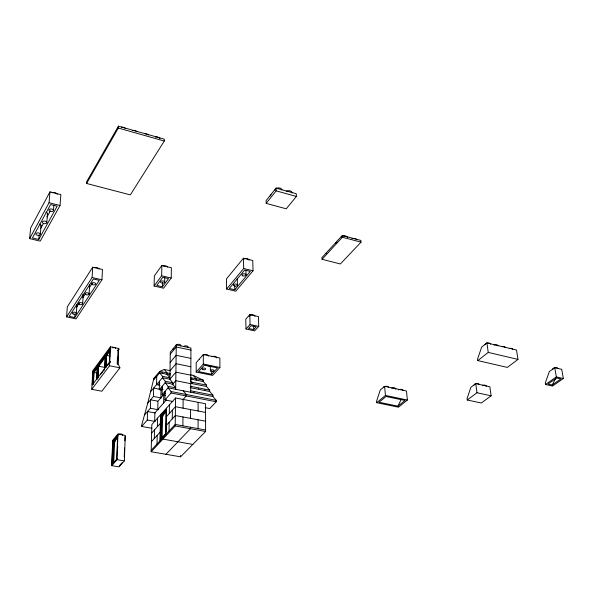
<?xml version="1.0" encoding="UTF-8"?>
<svg xmlns="http://www.w3.org/2000/svg" width="593" height="593" viewBox="0 0 593 593"><rect width="100%" height="100%" fill="white"/><g stroke="black" fill="none" stroke-linecap="round" stroke-linejoin="round"><path stroke-width="0.89" d="M198.069 428.628L198.092 419.785M198.106 411.016L198.129 402.321M196.172 380.143L196.179 378.771L193.155 375.325L190.449 374.776M196.172 372.063L196.201 362.634L203.303 354.532L219.847 358.009L219.929 367.475L212.65 375.413L196.172 372.063L203.31 364.035L203.303 354.532M190.494 427.234L190.486 428.724L165.951 454.297M190.546 418.376L190.598 409.585M190.701 392.232L190.953 348.039L176.269 344.933L170.295 352.153L169.865 379.209L172.771 382.781L172.748 384.205L175.706 387.859L168.145 386.369L165.239 382.722L165.269 381.299L162.415 377.726L162.445 376.318L159.65 372.819L159.68 371.426L164.246 369.483L170.569 370.758M191.954 383.604L191.962 382.203L190.753 380.802M182.881 425.841L182.963 416.961M183.052 408.154L183.133 399.423M180.591 456.818L205.608 431.489L205.563 403.751L175.572 397.97L151.823 424.588L151.163 451.747L180.591 456.818L180.606 455.38M172.237 418.925L172.37 410.134M151.163 451.747L175.202 425.93L175.572 397.97M175.684 389.297L176.269 344.933M171.221 278.043L171.384 267.777L161.852 265.501L154.358 275.819L154.106 286.026L163.594 288.213L171.221 278.043L161.637 275.789L154.106 286.026M169.027 431.104L169.168 422.275M169.309 413.514L169.45 404.826M172.919 401.498L164.928 399.971L171.051 393.003L171.073 391.543L168.115 387.815L168.145 386.369M165.981 434.387L166.44 408.206M166.188 431.674L166.337 423.372M165.417 395.412L162.082 394.768L162.252 386.213M161.355 438.701L161.807 415.767L166.559 410.452M164.676 282.112A2.053 1.112 1.4 0 0 161.63 281.06A2.053 1.112 1.4 0 0 161.555 282.987A2.053 1.112 1.4 0 0 164.676 282.112L164.758 277.843M162.104 438.835L162.549 415.901L166.122 411.92M162.964 437.641L162.934 439.109L192.836 444.409M163.616 402.995L163.779 394.515L157.946 401.216L157.768 409.644M164.928 399.971L165.084 391.306M164.276 141.045L164.313 139.155L118.415 126.139L86.719 181.636L86.608 183.482L130.341 194.889L164.276 141.045L118.326 128.036L86.608 183.482M161.637 275.789L161.852 265.501M161.77 390.15L159.295 389.668L159.473 381.21M162.452 286.775L168.538 278.621L162.793 277.279L156.752 285.455L162.452 286.775L162.541 282.52M159.977 440.851L160.503 414.855M160.844 397.881L161.014 389.497M160.785 415.241L160.288 439.806L165.692 433.98L166.122 409.259L160.785 415.241L161.526 415.382L166.277 410.067M161.059 439.028L161.526 415.382M154.291 438.509L154.491 429.91M154.691 421.378L154.884 412.913L166.507 399.719M156.737 376.296L156.552 384.657L160.103 385.354M157.019 444.038L157.212 435.329M157.397 426.693L157.582 418.132M151.978 428.302L141.668 426.441L141.705 425.033L147.753 403.136L153.461 396.465L153.661 388.067L161.429 389.579M147.753 403.136L153.898 378.356L159.68 371.426L170.584 373.62M144.707 414.796L150.377 408.258L150.592 399.815L157.671 401.165M141.668 426.441L147.301 420.022L147.531 411.542L155.292 412.987M124.241 456.921L124.567 448.004M124.834 440.873L124.997 436.411M124.352 460.909L125.293 435.403L117.97 434.106L112.722 440.273L111.632 465.646L118.993 466.861L124.352 460.909L116.932 459.664L111.632 465.646M116.695 459.249L117.673 435.121L112.952 440.666L111.929 464.638L116.695 459.249L117.436 459.375M116.932 459.664L117.97 434.106M117.607 448.871L117.718 446.166M117.814 435.944L113.678 440.792L112.663 464.764L113.908 441.185L117.51 436.967M117.451 357.505L117.184 363.754L118.044 363.924L118.6 350.537L117.748 350.359M117.77 363.539L118.037 357.179M113.737 462.792L114.642 441.311L117.644 437.797M118.941 349.344L118.978 348.558L110.424 346.794L92.767 370.758L91.767 389.305L101.84 391.217L119.912 367.838L118.318 364.31L117.458 364.139L118.089 349.166L118.941 349.344L117.859 350.782M110.046 348.773L105.517 354.903L104.879 368.246L109.431 362.197L110.046 348.773L110.906 348.951M91.767 389.305L109.549 365.77L110.424 346.794M105.213 367.519L105.302 365.711M105.517 367.037L105.606 365.258M105.858 359.929L106.028 356.371M105.776 367.527L106.369 355.081L110.602 349.366L109.742 349.188M106.073 367.23L106.636 355.452L110.068 350.811M118.326 128.036L118.415 126.139M104.412 370.076L104.546 367.393L98.66 366.222L98.067 377.874M97.778 378.164L98.408 365.844L105.524 356.223M101.937 279.777L102.47 269.489L92.693 267.213L67.298 306.877L66.609 316.87L76.03 318.886L101.937 279.777L92.108 277.524L66.609 316.87M96.889 378.883L97.571 365.673L105.22 355.311L104.576 368.646L96.889 378.883L97.734 379.046M97.511 372.775L97.608 370.981M97.578 376.792L97.897 370.632M92.975 371.9L92.263 385.035L96.592 379.268L97.282 366.066L92.975 371.9L93.805 372.07L97.586 366.963M93.153 384.316L93.805 372.07M93.435 384.034L94.05 372.448L97.793 367.401M89.12 293.891L89.61 285.403M92.108 277.524L92.693 267.213M82.672 303.69L83.183 295.27M74.762 317.551L99.298 280.356L93.405 279.006L69.107 316.343L74.762 317.551L74.977 314.223M76.386 313.245L76.92 304.891M60.034 205.497L60.864 194.623L49.96 191.843L30.621 227.979L29.65 238.616L40.228 241.129L60.034 205.497L49.063 202.739L29.65 238.616M53.437 210.604A2.29 1.327 5.9 0 0 50.272 209.01A2.29 1.327 5.9 0 0 49.812 211.264A2.29 1.327 5.9 0 0 53.437 210.604L53.874 205.178M46.78 222.679A2.261 1.29 5.9 0 0 43.645 221.13A2.261 1.29 5.9 0 0 43.207 223.324A2.261 1.29 5.9 0 0 46.78 222.679L47.522 213.71M49.063 202.739L49.96 191.843M38.753 239.483L57.158 206.186L50.59 204.541L32.393 237.978L38.753 239.483L39.131 235.05M40.309 234.413A2.231 1.253 5.9 0 0 37.203 232.908A2.231 1.253 5.9 0 0 36.796 235.043A2.231 1.253 5.9 0 0 40.309 234.413L41.073 225.518M397.925 406.168L405.034 400.46L386.028 396.487L379.038 402.276L397.925 406.168L401.105 399.541M552.194 384.998L560.859 378.949L556.657 377.978L548.014 384.042L552.194 384.998L556.064 377.741M40.828 228.223L43.445 223.442M46.943 217.06L50.442 210.678M76.304 307.7L79.292 303.112M82.79 297.76L85.281 293.943M89.276 287.827L92.271 283.239M98.66 366.222L105.191 357.401M100.795 374.242L104.627 369.157M107.555 365.258L110.024 361.982M276.034 188.122L266.087 200.671L266.183 203.384L286.226 208.803L296.404 196.446L296.27 193.726L276.034 188.122L276.145 190.85L266.183 203.384M243.456 258.207L226.482 278.873L226.608 289.028L235.784 291.193L253.041 270.808L252.766 260.52L243.456 258.207L243.679 268.518L226.608 289.028M170.265 354.206L176.24 347.001L190.946 350.1M153.861 379.735L159.65 372.819L170.562 375.006M170.132 362.471L176.128 355.318L190.894 358.387M234.791 289.762L250.29 271.394L244.679 270.03L229.283 288.465L234.791 289.762L234.724 285.537M150.807 391.447L162.415 377.726L169.865 379.209L175.913 372.167L190.798 375.169M158.613 384.257L159.791 382.87M169.998 370.803L176.025 363.709L190.85 366.748M159.295 389.668L165.239 382.722L172.748 384.205M162.564 387.881L161.378 389.267L163.164 389.616M162.082 394.768L168.115 387.815L212.924 396.591L216.215 400.334L216.23 401.78L209.737 408.547L205.237 407.68M172.155 384.879L175.795 380.691L190.746 383.671M164.187 394.367L165.395 392.981M113.686 463.118L117.362 459.019M112.959 463.733L117.199 458.96M249.831 314.631L245.776 319.175L245.991 328.974L254.612 330.894L258.726 326.417L258.452 316.603L249.831 314.631L250.068 324.467L245.991 328.974M119.282 465.853L122.299 462.503M151.615 433.09L160.325 423.454M166.285 416.864L175.454 406.716L205.578 412.431M182.866 399.719L186.269 395.961L186.284 394.508L183.215 390.772M211.731 374.294L217.542 367.934L204.259 365.192L198.536 371.603L211.731 374.294L211.716 370.81M253.708 329.619L256.176 326.928L250.98 325.765L248.534 328.463L253.708 329.619L253.619 325.994M151.408 441.659L160.154 432.119M166.136 425.589L175.343 415.537L205.593 421.178M342.265 235.465L321.962 257.57L322.073 259.297L340.345 263.967L361.026 242.174L360.878 240.424L342.265 235.465L342.391 237.222L322.073 259.297M165.684 434.358L162.082 438.242L165.721 434.365M151.2 450.302L175.224 424.432L205.601 430.007M161.956 438.22L165.558 434.35M153.898 378.356L155.966 376.577M384.62 386.339L380.261 390.009L376.577 401.172L376.711 402.691L398.489 407.169L407.376 400.038L406.479 390.987L384.62 386.339L385.435 395.449L376.711 402.691M486.897 342.939L481.672 347.09L477.58 359.017L477.795 360.588L507.319 367.408L517.985 359.402L516.518 350.011L486.897 342.939L488.239 352.405L477.795 360.588M475.764 383.641L470.909 387.325L467.069 398.489L467.262 400.001L481.308 403.01L491.123 395.82L489.855 386.762L475.764 383.641L476.98 392.736L467.262 400.001M554.744 367.682L549.348 371.529L545.286 382.945L545.545 384.479L552.506 386.058L563.35 378.512L561.727 369.328L554.744 367.682L556.338 376.889L545.545 384.479M112.952 440.666L113.678 440.792M113.908 441.185L115.368 441.437M147.301 420.022L155.099 421.453M175.202 425.93L205.608 431.489M161.807 415.767L163.29 416.041M150.377 408.258L158.375 409.756M153.461 396.465L161.259 397.962M171.051 393.003L216.23 401.78M94.05 372.448L96.555 372.938M171.073 391.543L216.215 400.334M165.269 381.299L172.771 382.781M190.286 386.251L209.67 390.09L209.677 391.499L212.917 395.168L212.924 396.591M190.279 387.666L209.677 391.499M190.709 390.802L212.917 395.168M109.549 365.77L119.912 367.838M162.445 376.318L169.887 377.8L167.026 374.302L167.056 372.908L164.246 369.483M191.962 382.203L206.49 385.109L206.49 386.495L209.67 390.09M190.753 383.367L206.49 386.495M97.571 365.673L98.408 365.844M190.879 377.704L203.362 380.217L203.362 381.588L206.49 385.109M109.46 361.396L110.328 361.574M109.431 362.197L110.291 362.367M190.746 379.06L203.362 381.588M105.517 354.903L106.369 355.081M106.636 355.452L110.039 356.141M205.563 365.184L210.819 366.274M203.31 364.035L219.929 367.475M385.435 395.449L407.376 400.038M476.98 392.736L491.123 395.82M250.068 324.467L258.726 326.417M556.338 376.889L563.35 378.512M488.239 352.405L517.985 359.402M243.679 268.518L253.041 270.808M342.391 237.222L361.026 242.174M276.145 190.85L296.404 196.446M193.155 375.325L203.362 380.217M245.939 270.46L246.036 274.737M237.311 278.362L237.43 285.159A2.031 1.097 -0.9 0 1 234.265 286.019A2.031 1.097 -0.9 0 1 234.524 284.114A2.031 1.097 -0.9 0 1 237.43 285.159M210.337 366.215L210.352 370.588M118.066 435.04A2.335 1.001 1.4 0 1 120.764 433.92A2.335 1.001 1.4 0 1 122.38 435.447M191.161 378.638A2.35 1.112 0.1 0 1 191.962 378.727M161.978 372.775A2.379 1.134 0.8 0 1 162.386 372.804M183.593 346.549A2.372 1.179 0.4 0 1 186.884 345.978A2.372 1.179 0.4 0 1 187.788 347.661M176.358 346.001A2.379 1.186 0.6 0 1 178.352 344.281A2.379 1.186 0.6 0 1 180.665 345.934M173.371 349.603A2.372 1.171 0.6 0 1 174.016 348.135M203.688 354.962A2.706 1.327 -0.2 0 1 206.942 354.703A2.706 1.327 -0.2 0 1 208.284 356.171M203.021 355.57A2.706 1.327 -0.2 0 1 203.169 355.348M211.953 356.704A2.698 1.319 -0.4 0 1 215.207 356.437A2.698 1.319 -0.4 0 1 216.519 357.905M199.47 359.617A2.691 1.312 -0.1 0 1 199.619 359.402M204.585 389.964A2.379 1.112 -0.3 0 1 205 389.994M198.44 388.697A2.387 1.112 -0.1 0 1 198.774 388.815M193.8 392.225A2.416 1.119 0 0 1 194.178 392.321M112.314 347.728A1.809 0.889 2.3 0 1 113.552 347.765M112.455 347.253A2.713 1.334 2.3 0 1 115.613 348.425M107.555 351.953A2.706 1.319 2.3 0 1 107.674 351.731M52.028 192.718A3.425 2.024 6.1 0 1 57.202 194.341M45.928 212.205A2.246 1.297 6.1 0 1 47.099 214.303M39.486 224.05A2.216 1.26 6 0 1 40.658 226.096M244.138 258.911A3.076 1.72 -1.2 0 1 247.207 258.718A3.076 1.72 -1.2 0 1 248.964 260.105M552.817 369.661A2.668 1.201 -8.6 0 1 554.707 367.786A2.668 1.201 -8.6 0 1 557.909 368.542M509.758 348.35A2.735 1.29 -8 0 1 512.649 349.462M501.93 346.675A2.743 1.297 -7.8 0 1 505.318 347.713M494.08 345.037A2.743 1.305 -7.7 0 1 496.801 344.874A2.743 1.305 -7.7 0 1 497.935 345.956M485.067 344.733A2.75 1.312 -7.6 0 1 487.794 343.013A2.75 1.312 -7.6 0 1 490.515 344.185M474.103 385.116A2.587 1.171 -6.8 0 1 476.639 383.589A2.587 1.171 -6.8 0 1 479.218 384.62M482.598 385.368A2.58 1.164 -6.9 0 1 485.333 385.265A2.58 1.164 -6.9 0 1 486.164 386.384M383.404 387.592A2.565 1.179 -4.7 0 1 386.221 386.251A2.565 1.179 -4.7 0 1 388.467 387.511M398.592 389.89A2.55 1.164 -5 0 1 401.424 389.379A2.55 1.164 -5 0 1 403.04 390.387M391.647 388.185A2.557 1.171 -4.9 0 1 394.753 387.941A2.557 1.171 -4.9 0 1 395.62 389.26M121.558 127.161A3.699 2.387 4.6 0 1 125.405 128.511M155.322 136.99A3.64 2.342 3 0 1 159.932 138.606M132.491 130.519A3.677 2.372 4 0 1 136.924 131.772M144.566 133.692A3.662 2.357 3.5 0 1 148.346 135.011M351.864 238.764A3.195 1.816 -4.9 0 1 356.615 239.735M341.405 237.037A3.21 1.831 -4.6 0 1 341.716 236.755M343.058 236.125A3.21 1.831 -4.6 0 1 347.402 237.578M335.868 243.567A3.18 1.809 -4.4 0 1 335.905 243.249M336.031 242.937A3.18 1.809 -4.4 0 1 336.95 242.107M326.172 253.611A3.135 1.757 -4 0 1 326.469 253.337M286.249 191.339A3.38 2.053 -2.8 0 1 290.088 190.879A3.38 2.053 -2.8 0 1 291.912 192.903M275.1 190.197A3.388 2.068 -2.5 0 1 275.449 189.137M275.752 188.819A3.388 2.068 -2.5 0 1 279.726 188.011A3.388 2.068 -2.5 0 1 281.853 190.116M270.149 196.098A3.365 2.038 -2.2 0 1 271.157 194.823M89.306 284.855A2.038 1.082 3.7 0 1 89.18 286.093M94.413 267.725A3.091 1.69 3.6 0 1 99.038 269.059M76.779 304.528A1.987 1.03 3.8 0 1 76.831 305.239M82.672 294.58A2.009 1.053 3.7 0 1 82.768 295.937M163.297 266.012A3.069 1.697 1.5 0 1 167.671 267.058M249.223 316.432A2.854 1.482 -1.4 0 1 249.312 315.921M250.053 315.246A2.854 1.482 -1.4 0 1 253.285 314.898A2.854 1.482 -1.4 0 1 254.901 316.351M202.895 369.654A1.809 0.867 -0.2 0 0 205.682 368.965A1.809 0.867 -0.2 0 0 203.051 368.149A1.809 0.867 -0.2 0 0 202.895 369.654M211.16 371.351A1.801 0.867 -0.4 0 0 213.947 370.662A1.801 0.867 -0.4 0 0 211.338 369.854A1.801 0.867 -0.4 0 0 211.16 371.351M242.826 275.819A2.053 1.127 -1.1 0 0 246.036 274.937A2.053 1.127 -1.1 0 0 243.108 273.87A2.053 1.127 -1.1 0 0 242.826 275.819M85.822 294.632A2.046 1.075 3.6 0 0 89.098 294.084A2.046 1.075 3.6 0 0 86.319 292.801A2.046 1.075 3.6 0 0 85.822 294.632M73.184 313.942A1.994 1.023 3.7 0 0 76.371 313.423A1.994 1.023 3.7 0 0 73.636 312.207A1.994 1.023 3.7 0 0 73.184 313.942M92.389 284.588A2.068 1.104 3.5 0 0 95.71 284.032A2.068 1.104 3.5 0 0 92.908 282.72A2.068 1.104 3.5 0 0 92.389 284.588M79.418 304.409A2.016 1.045 3.6 0 0 82.657 303.875A2.016 1.045 3.6 0 0 79.899 302.63A2.016 1.045 3.6 0 0 79.418 304.409"/></g></svg>
